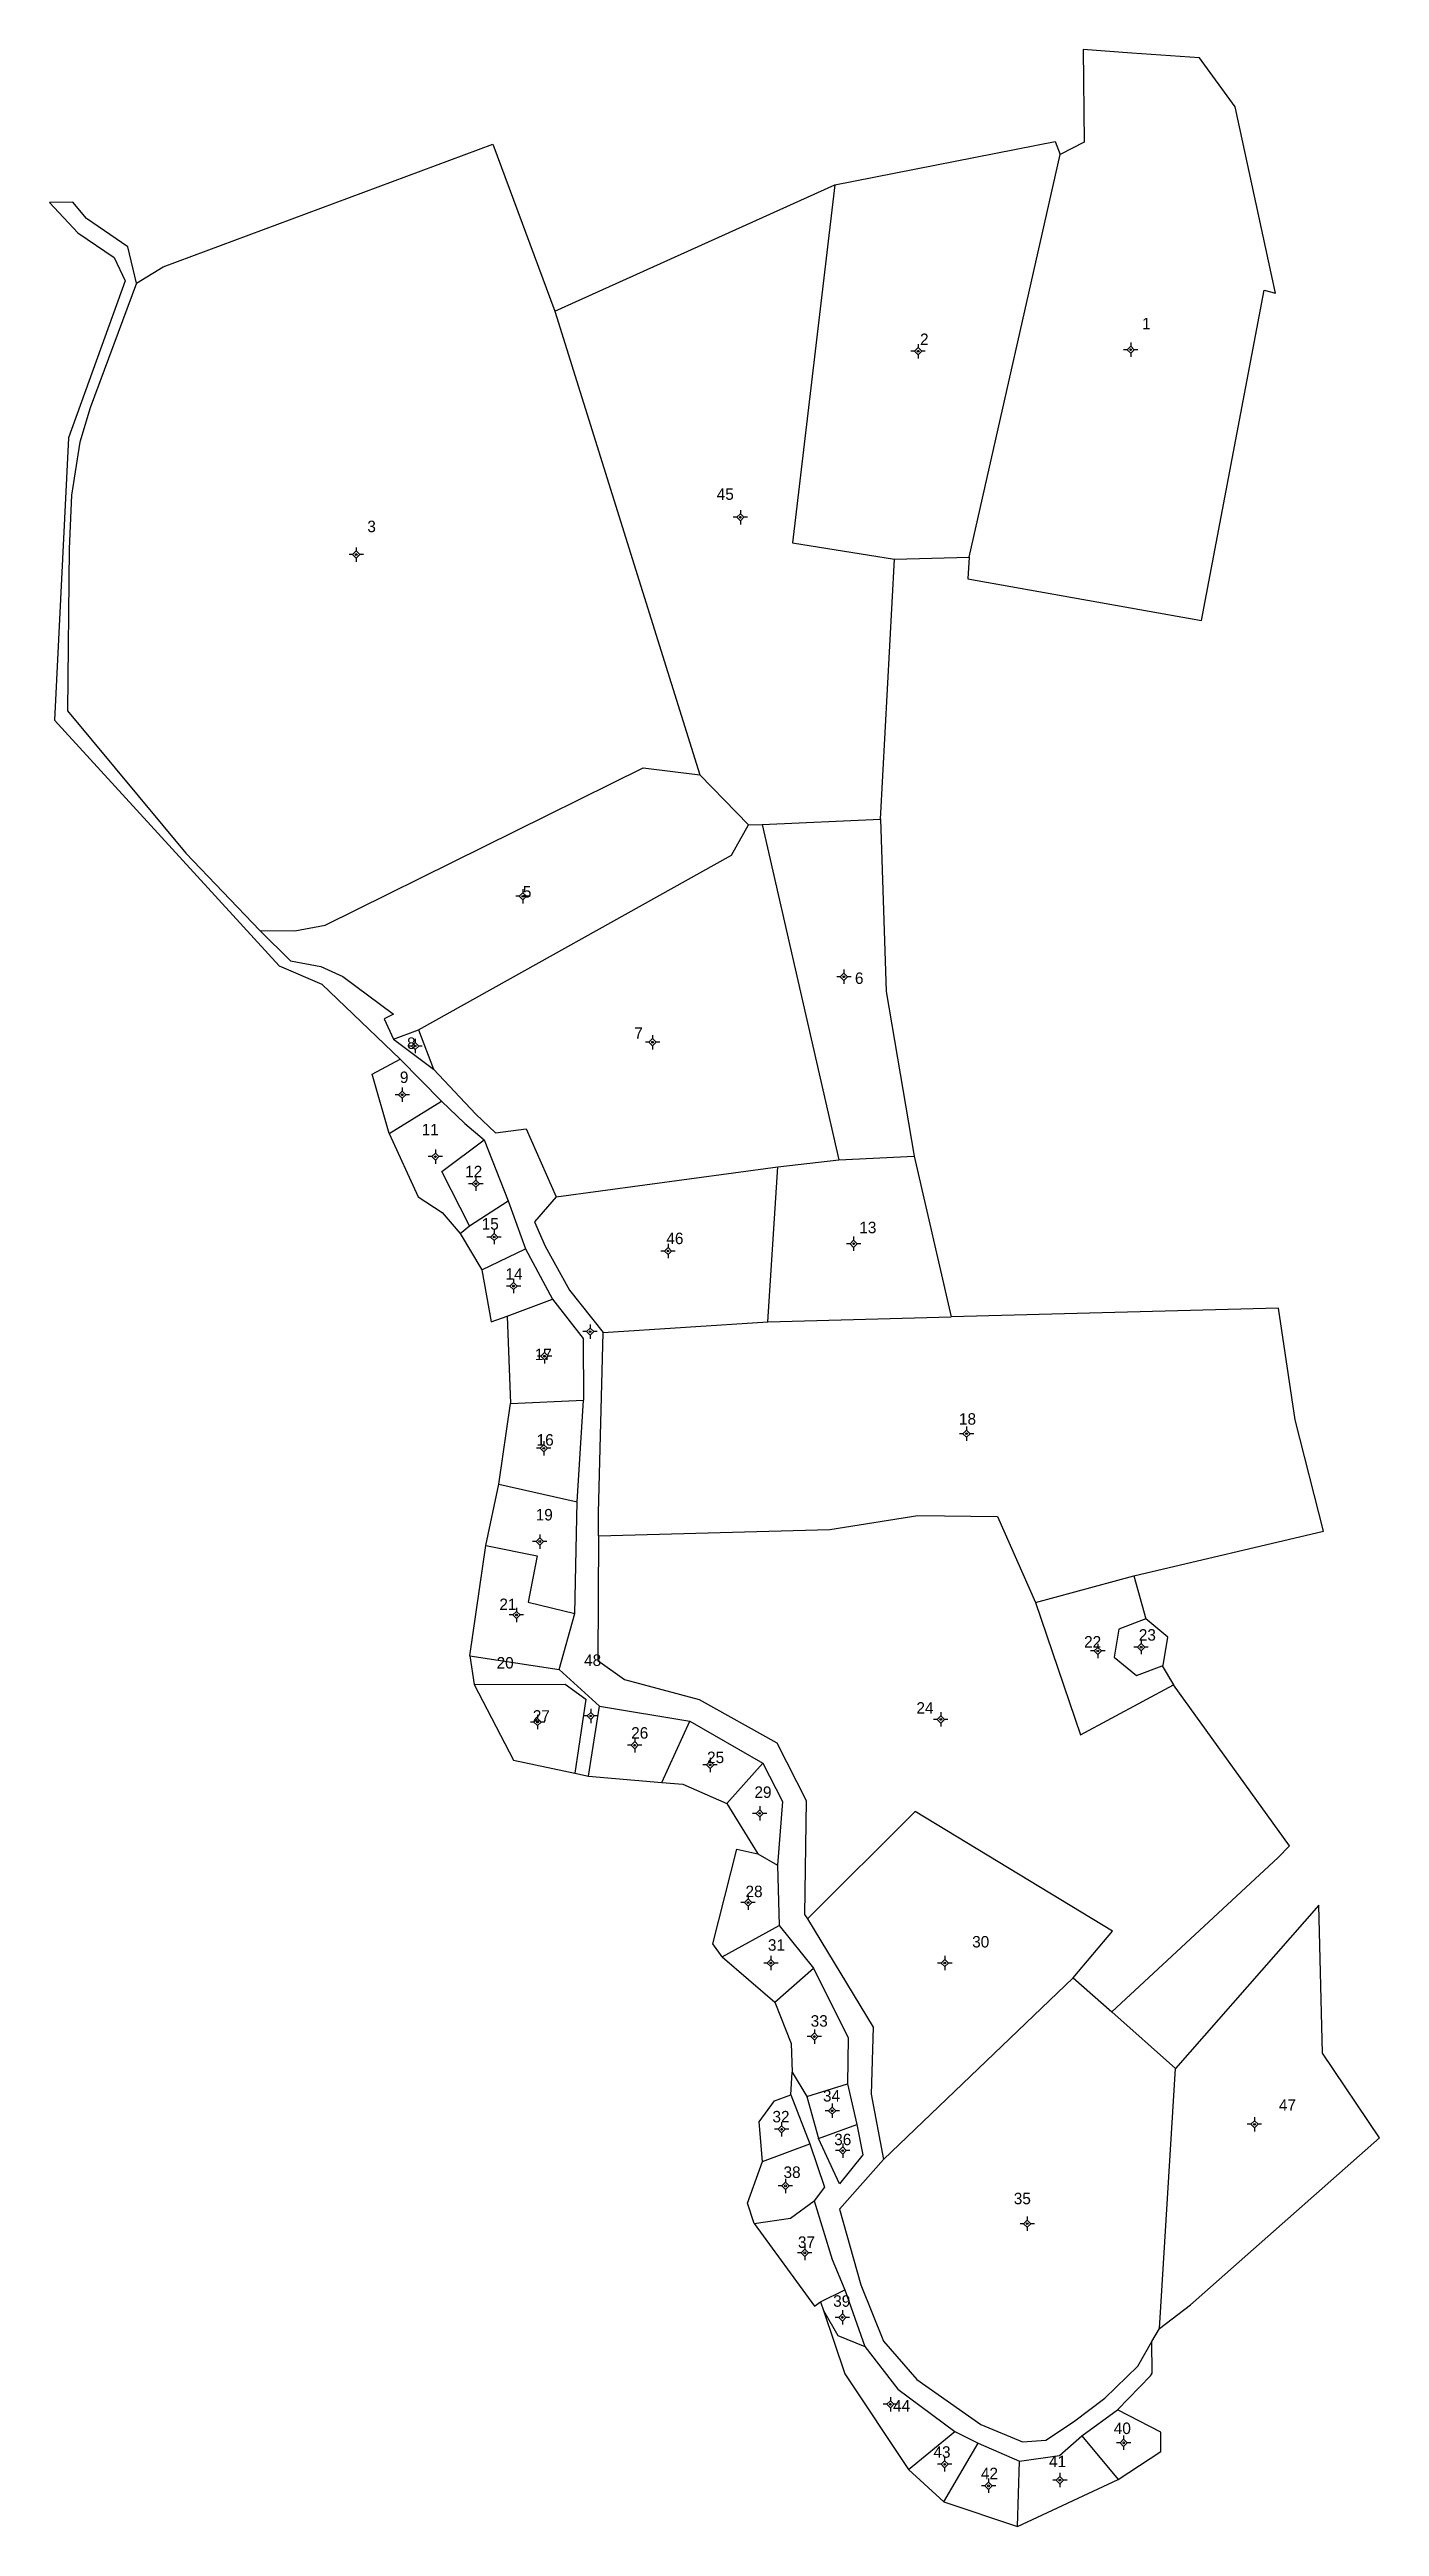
# Model space of a CAD drawing. Extents: x 549884 to 550116, y 1837580 to 1838012.
import ezdxf

# ---------------------------------------------------------------- set-up
doc = ezdxf.new("R2010")
doc.units = 0
for name, color, linetype in [('Level 10', 7, 'Continuous'), ('Level 11', 7, 'Continuous'), ('Level 15', 7, 'Continuous')]:
    doc.layers.add(name, color=color, linetype=linetype)

msp = doc.modelspace()

# ---------------------------------------------------------------- linework, layer by layer
at = {"layer": 'Level 10'}
for p, q in [((550044.39, 1837923.19), (550060.28, 1837993.33)), ((549972.26, 1837966.06), (550021.01, 1837988.07)), ((549972.26, 1837966.06), (549997.52, 1837885.26)), ((550028.97, 1837877.55), (550031.39, 1837922.85)), ((550031.39, 1837922.85), (550044.39, 1837923.19)), ((549997.52, 1837885.26), (550005.96, 1837876.55)), ((550008.35, 1837876.65), (550028.97, 1837877.55)), ((550005.96, 1837876.55), (550008.35, 1837876.65)), ((550008.35, 1837876.65), (550021.69, 1837818.22)), ((549944.13, 1837839.26), (549948.49, 1837840.87)), ((549944.13, 1837839.26), (549951.09, 1837834)), ((549948.49, 1837840.87), (549951.09, 1837834)), ((549945.29, 1837835.76), (549952.5, 1837828.43)), ((549943.39, 1837822.81), (549952.5, 1837828.43)), ((549959.95, 1837821.69), (549964.13, 1837811.1)), ((549972.47, 1837811.78), (550011.09, 1837816.98)), ((550009.32, 1837789.98), (550011.09, 1837816.98)), ((550011.09, 1837816.98), (550021.69, 1837818.22)), ((550021.69, 1837818.22), (550034.82, 1837818.83)), ((550034.82, 1837818.83), (550041.29, 1837790.85)), ((549957.39, 1837806.72), (549964.13, 1837811.1)), ((549964.13, 1837811.1), (549967.16, 1837802.7)), ((549955.73, 1837805.4), (549957.39, 1837806.72)), ((549955.73, 1837805.4), (549959.5, 1837799.07)), ((549959.5, 1837799.07), (549967.16, 1837802.7)), ((549967.16, 1837802.7), (549971.82, 1837793.92)), ((549963.96, 1837791.01), (549971.82, 1837793.92)), ((549963.96, 1837791.01), (549964.51, 1837775.77)), ((549980.64, 1837788.16), (550009.32, 1837789.98)), ((550009.32, 1837789.98), (550041.29, 1837790.85)), ((549962.48, 1837761.71), (549964.51, 1837775.77)), ((549964.51, 1837775.77), (549977.21, 1837776.35)), ((549976.12, 1837758.65), (549977.21, 1837776.35)), ((549960.24, 1837751.01), (549962.48, 1837761.71)), ((549962.48, 1837761.71), (549976.12, 1837758.65)), ((549975.72, 1837739.18), (549976.12, 1837758.65)), ((549957.46, 1837731.83), (549960.24, 1837751.01)), ((550055.95, 1837741.11), (550073.1, 1837745.76)), ((550073.1, 1837745.76), (550075.17, 1837738.26)), ((549972.99, 1837729.41), (549975.72, 1837739.18)), ((549957.46, 1837731.83), (549972.99, 1837729.41)), ((549957.46, 1837731.83), (549958.2, 1837726.83)), ((549972.99, 1837729.41), (549980.03, 1837723.03)), ((550078.01, 1837730.08), (550080.04, 1837726.77)), ((549978.11, 1837710.85), (549980.03, 1837723.03)), ((549980.03, 1837723.03), (549995.76, 1837720.45)), ((549990.86, 1837709.75), (549995.76, 1837720.45)), ((549995.76, 1837720.45), (550008.49, 1837713.14)), ((549975.74, 1837711.36), (549978.11, 1837710.85)), ((549978.11, 1837710.85), (549990.86, 1837709.75)), ((550002.18, 1837706.1), (550008.49, 1837713.14)), ((550002.18, 1837706.1), (550007.63, 1837697.34)), ((550007.63, 1837697.34), (550011.01, 1837695.38)), ((550011.01, 1837695.38), (550011.32, 1837684.86)), ((550001.4, 1837679.39), (550011.32, 1837684.86)), ((550011.32, 1837684.86), (550017.31, 1837677.39)), ((550001.4, 1837679.39), (550010.54, 1837671.46)), ((550010.54, 1837671.46), (550017.31, 1837677.39)), ((550029.47, 1837644.1), (550062.53, 1837675.75)), ((550062.53, 1837675.75), (550069.25, 1837669.78)), ((550069.25, 1837669.78), (550080.37, 1837659.91)), ((550013.38, 1837655.35), (550013.57, 1837659.3)), ((550013.57, 1837659.3), (550016.14, 1837655.06)), ((550016.14, 1837655.06), (550023.22, 1837657.25)), ((550023.22, 1837657.25), (550024.83, 1837650.15)), ((550077.58, 1837614.63), (550080.37, 1837659.91)), ((550013.38, 1837655.35), (550016.69, 1837646.8)), ((550016.14, 1837655.06), (550018.17, 1837647.75)), ((550018.17, 1837647.75), (550024.83, 1837650.15)), ((550008.41, 1837643.76), (550016.69, 1837646.8)), ((550018.54, 1837619.26), (550022.76, 1837621.36)), ((550018.54, 1837619.26), (550019.03, 1837617.8)), ((550022.76, 1837621.36), (550026.22, 1837611.48)), ((550076.26, 1837612.35), (550077.58, 1837614.63)), ((550064.04, 1837595.94), (550070.28, 1837600.49)), ((550033.83, 1837590.07), (550041.91, 1837596.68)), ((550039.99, 1837584.44), (550046.01, 1837594.68)), ((550041.91, 1837596.68), (550046.01, 1837594.68)), ((550046.01, 1837594.68), (550053.16, 1837591.54)), ((550064.04, 1837595.94), (550070.39, 1837588.33)), ((550033.83, 1837590.07), (550039.99, 1837584.44)), ((550052.86, 1837580.16), (550053.16, 1837591.54)), ((550052.86, 1837580.16), (550070.39, 1837588.33)), ((550039.99, 1837584.44), (550052.86, 1837580.16))]:
    msp.add_line(p, q, dxfattribs=at)
for points in [[(550044.39, 1837923.19), (550044.21, 1837919.4), (550084.88, 1837912.15), (550095.83, 1837969.7), (550097.76, 1837969.18), (550090.77, 1838001.63), (550084.52, 1838010.15), (550072.78, 1838011.01), (550064.25, 1838011.62), (550064.47, 1837995.46), (550060.28, 1837993.33)], [(549899.34, 1837970.92), (549904.01, 1837973.74), (549961.46, 1837995.11), (549972.26, 1837966.06)], [(550021.01, 1837988.07), (550059.39, 1837995.61), (550060.28, 1837993.33)], [(550021.01, 1837988.07), (550013.62, 1837925.68), (550031.39, 1837922.85)], [(549899.34, 1837970.92), (549897.87, 1837977.28), (549890.63, 1837982.19), (549888.26, 1837985.04), (549884.22, 1837985), (549889.15, 1837979.68), (549895.45, 1837975.41), (549897.4, 1837971.34), (549887.55, 1837943.96), (549885.08, 1837894.78), (549924.24, 1837852.02), (549931.64, 1837848.83), (549945.29, 1837835.76)], [(549899.34, 1837970.92), (549891.28, 1837949.19), (549889.51, 1837943.24), (549888.07, 1837933.99), (549887.64, 1837924.64), (549887.37, 1837896.4), (549907.95, 1837871.64), (549920.87, 1837858.18)], [(549920.87, 1837858.18), (549926.94, 1837858.08), (549932.21, 1837859.07), (549987.6, 1837886.52), (549997.52, 1837885.26)], [(550028.97, 1837877.55), (550029.94, 1837847.53), (550034.82, 1837818.83)], [(549948.49, 1837840.87), (550003.04, 1837871.31), (550005.96, 1837876.55)], [(549920.87, 1837858.18), (549926.18, 1837852.89), (549931.47, 1837851.92), (549935.31, 1837850.14), (549944.11, 1837843.61), (549942.49, 1837842.77), (549944.13, 1837839.26)], [(549943.39, 1837822.81), (549940.42, 1837833.16), (549945.29, 1837835.76)], [(549951.09, 1837834), (549958.47, 1837826.19), (549961.93, 1837822.89), (549967.26, 1837823.62), (549972.47, 1837811.78)], [(549952.5, 1837828.43), (549956.58, 1837824.54), (549959.95, 1837821.69)], [(549943.39, 1837822.81), (549948.45, 1837811.76), (549952.61, 1837809.06), (549955.73, 1837805.4)], [(549957.39, 1837806.72), (549952.54, 1837816.2), (549959.95, 1837821.69)], [(549972.47, 1837811.78), (549968.71, 1837807.42), (549970.53, 1837803.19), (549974.81, 1837795.54), (549980.64, 1837788.16)], [(549959.5, 1837799.07), (549961.15, 1837789.98), (549963.96, 1837791.01)], [(549971.82, 1837793.92), (549977.16, 1837787.11), (549977.21, 1837776.35)], [(550073.1, 1837745.76), (550106.15, 1837753.55), (550101.18, 1837772.94), (550098.28, 1837792.4), (550041.29, 1837790.85)], [(549979.82, 1837752.71), (549979.84, 1837756.74), (549980.64, 1837788.16)], [(549979.82, 1837752.71), (549979.75, 1837731.02), (549984.35, 1837727.7), (549997.37, 1837724.22), (550010.91, 1837716.65), (550016.05, 1837706.61), (550015.74, 1837686.78), (550016.23, 1837685.98)], [(549979.82, 1837752.71), (550020.14, 1837753.82), (550035.48, 1837756.24), (550049.33, 1837756.11), (550055.95, 1837741.11)], [(549960.24, 1837751.01), (549969.14, 1837749.21), (549967.61, 1837741.19), (549975.72, 1837739.18)], [(550055.95, 1837741.11), (550063.82, 1837718.07), (550080.04, 1837726.77)], [(550075.17, 1837738.26), (550070.5, 1837736.49), (550069.69, 1837731.57), (550073.56, 1837728.39), (550078.01, 1837730.08)], [(550078.01, 1837730.08), (550078.23, 1837730.16), (550079.04, 1837735.09), (550075.17, 1837738.26)], [(549958.2, 1837726.83), (549974.02, 1837726.88), (549977.65, 1837724.28), (549975.74, 1837711.36)], [(549958.2, 1837726.83), (549965.02, 1837713.67), (549975.74, 1837711.36)], [(550069.25, 1837669.78), (550098.22, 1837696.66), (550100.22, 1837698.74), (550080.04, 1837726.77)], [(549990.86, 1837709.75), (549994.55, 1837709.44), (550002.18, 1837706.1)], [(550008.49, 1837713.14), (550011.9, 1837706.44), (550011.01, 1837695.38)], [(550062.53, 1837675.75), (550069.41, 1837683.83), (550035.01, 1837704.71), (550016.23, 1837685.98)], [(550001.4, 1837679.39), (549999.74, 1837681.66), (550003.92, 1837698.12), (550007.63, 1837697.34)], [(550077.58, 1837614.63), (550082.99, 1837618.76), (550115.89, 1837647.88), (550105.96, 1837662.58), (550105.32, 1837688.38), (550080.37, 1837659.91)], [(550016.23, 1837685.98), (550027.7, 1837667.16), (550027.32, 1837655.44), (550029.47, 1837644.1)], [(550017.31, 1837677.39), (550023.33, 1837665.25), (550023.22, 1837657.25)], [(550010.54, 1837671.46), (550013.39, 1837664.28), (550013.57, 1837659.3)], [(550008.41, 1837643.76), (550007.82, 1837650.64), (550010.48, 1837654.33), (550013.38, 1837655.35)], [(550024.83, 1837650.15), (550025.89, 1837644.89), (550021.84, 1837639.87), (550018.17, 1837647.75)], [(550016.69, 1837646.8), (550019.2, 1837639.26), (550017.44, 1837636.91)], [(550006.95, 1837632.93), (550005.83, 1837636.45), (550008.41, 1837643.76)], [(550029.47, 1837644.1), (550021.83, 1837635.41), (550025.55, 1837622.24), (550029.49, 1837612.43), (550035.32, 1837605.75), (550046.45, 1837597.93), (550053.69, 1837594.93), (550057.78, 1837595.21), (550062.57, 1837598.38), (550068.06, 1837602.52), (550073.79, 1837608.09), (550076.26, 1837612.35)], [(550006.95, 1837632.93), (550013.32, 1837633.89), (550017.44, 1837636.91)], [(550017.44, 1837636.91), (550020.55, 1837626.64), (550022.76, 1837621.36)], [(550006.95, 1837632.93), (550017.45, 1837618.54), (550018.54, 1837619.26)], [(550019.03, 1837617.8), (550022.77, 1837606.76), (550033.83, 1837590.07)], [(550019.03, 1837617.8), (550021.53, 1837613.43), (550026.22, 1837611.48)], [(550026.22, 1837611.48), (550032.02, 1837604.09), (550041.91, 1837596.68)], [(550070.28, 1837600.49), (550076.01, 1837606.37), (550076.31, 1837606.87), (550076.26, 1837612.35)], [(550070.39, 1837588.33), (550077.79, 1837593.19), (550077.82, 1837596.58), (550070.28, 1837600.49)], [(550053.16, 1837591.54), (550060.14, 1837592.51), (550064.04, 1837595.94)]]:
    msp.add_lwpolyline(points, dxfattribs=at)
at = {"layer": 'Level 11'}
for p, q in [((550035.53, 1837959.69), (550034.91, 1837959.07)), ((550035.53, 1837960.32), (550035.53, 1837959.69)), ((550036.16, 1837959.07), (550035.53, 1837959.69)), ((550071.93, 1837959.34), (550071.31, 1837959.34)), ((550072.56, 1837959.97), (550071.93, 1837959.34)), ((550071.93, 1837959.34), (550072.56, 1837958.72)), ((550072.56, 1837960.59), (550072.56, 1837959.97)), ((550073.18, 1837959.34), (550072.56, 1837959.97)), ((550072.56, 1837958.72), (550073.18, 1837959.34)), ((550073.81, 1837959.34), (550073.18, 1837959.34)), ((550034.91, 1837959.07), (550034.28, 1837959.07)), ((550034.91, 1837959.07), (550035.53, 1837958.44)), ((550035.53, 1837958.44), (550036.16, 1837959.07)), ((550035.53, 1837958.44), (550035.53, 1837957.82)), ((550036.78, 1837959.07), (550036.16, 1837959.07)), ((550072.56, 1837958.72), (550072.56, 1837958.09)), ((550003.93, 1837930.15), (550003.31, 1837930.15)), ((550004.56, 1837930.77), (550003.93, 1837930.15)), ((550003.93, 1837930.15), (550004.56, 1837929.52)), ((550004.56, 1837931.4), (550004.56, 1837930.77)), ((550005.18, 1837930.15), (550004.56, 1837930.77)), ((550004.56, 1837929.52), (550005.18, 1837930.15)), ((550004.56, 1837929.52), (550004.56, 1837928.9)), ((550005.81, 1837930.15), (550005.18, 1837930.15)), ((549937.65, 1837924.9), (549937.65, 1837924.27)), ((549937.02, 1837923.65), (549936.4, 1837923.65)), ((549937.65, 1837924.27), (549937.02, 1837923.65)), ((549937.02, 1837923.65), (549937.65, 1837923.02)), ((549938.27, 1837923.65), (549937.65, 1837924.27)), ((549937.65, 1837923.02), (549938.27, 1837923.65)), ((549937.65, 1837923.02), (549937.65, 1837922.4)), ((549938.9, 1837923.65), (549938.27, 1837923.65)), ((549966.67, 1837864.75), (549966.05, 1837864.12)), ((549966.67, 1837865.37), (549966.67, 1837864.75)), ((549967.3, 1837864.12), (549966.67, 1837864.75)), ((549966.05, 1837864.12), (549965.42, 1837864.12)), ((549966.05, 1837864.12), (549966.67, 1837863.5)), ((549966.67, 1837863.5), (549967.3, 1837864.12)), ((549966.67, 1837863.5), (549966.67, 1837862.87)), ((549967.92, 1837864.12), (549967.3, 1837864.12)), ((550022.59, 1837851.35), (550022.59, 1837850.73)), ((550021.96, 1837850.1), (550021.34, 1837850.1)), ((550022.59, 1837850.73), (550021.96, 1837850.1)), ((550021.96, 1837850.1), (550022.59, 1837849.48)), ((550023.21, 1837850.1), (550022.59, 1837850.73)), ((550022.59, 1837849.48), (550023.21, 1837850.1)), ((550022.59, 1837849.48), (550022.59, 1837848.85)), ((550023.84, 1837850.1), (550023.21, 1837850.1)), ((549947.9, 1837838.67), (549947.28, 1837838.04)), ((549947.9, 1837839.29), (549947.9, 1837838.67)), ((549948.53, 1837838.04), (549947.9, 1837838.67)), ((549988.64, 1837838.7), (549988.02, 1837838.7)), ((549989.27, 1837839.33), (549988.64, 1837838.7)), ((549988.64, 1837838.7), (549989.27, 1837838.08)), ((549989.27, 1837839.95), (549989.27, 1837839.33)), ((549989.89, 1837838.7), (549989.27, 1837839.33)), ((549989.27, 1837838.08), (549989.89, 1837838.7)), ((549990.52, 1837838.7), (549989.89, 1837838.7)), ((549947.28, 1837838.04), (549946.65, 1837838.04)), ((549947.28, 1837838.04), (549947.9, 1837837.42)), ((549947.9, 1837837.42), (549948.53, 1837838.04)), ((549947.9, 1837837.42), (549947.9, 1837836.79)), ((549949.15, 1837838.04), (549948.53, 1837838.04)), ((549989.27, 1837838.08), (549989.27, 1837837.45)), ((549945.65, 1837830.18), (549945.02, 1837829.55)), ((549945.65, 1837830.8), (549945.65, 1837830.18)), ((549946.27, 1837829.55), (549945.65, 1837830.18)), ((549945.02, 1837829.55), (549944.4, 1837829.55)), ((549945.02, 1837829.55), (549945.65, 1837828.93)), ((549945.65, 1837828.93), (549946.27, 1837829.55)), ((549945.65, 1837828.93), (549945.65, 1837828.3)), ((549946.9, 1837829.55), (549946.27, 1837829.55)), ((549950.81, 1837818.77), (549950.18, 1837818.77)), ((549951.43, 1837819.39), (549950.81, 1837818.77)), ((549950.81, 1837818.77), (549951.43, 1837818.14)), ((549951.43, 1837820.02), (549951.43, 1837819.39)), ((549952.06, 1837818.77), (549951.43, 1837819.39)), ((549951.43, 1837818.14), (549952.06, 1837818.77)), ((549951.43, 1837818.14), (549951.43, 1837817.52)), ((549952.68, 1837818.77), (549952.06, 1837818.77)), ((549957.86, 1837814.05), (549957.23, 1837814.05)), ((549958.48, 1837814.68), (549957.86, 1837814.05)), ((549957.86, 1837814.05), (549958.48, 1837813.43)), ((549958.48, 1837815.3), (549958.48, 1837814.68)), ((549959.11, 1837814.05), (549958.48, 1837814.68)), ((549958.48, 1837813.43), (549959.11, 1837814.05)), ((549958.48, 1837813.43), (549958.48, 1837812.8)), ((549959.73, 1837814.05), (549959.11, 1837814.05)), ((549961.05, 1837804.77), (549960.42, 1837804.77)), ((549961.67, 1837805.4), (549961.05, 1837804.77)), ((549961.05, 1837804.77), (549961.67, 1837804.15)), ((549961.67, 1837806.02), (549961.67, 1837805.4)), ((549962.3, 1837804.77), (549961.67, 1837805.4)), ((549961.67, 1837804.15), (549962.3, 1837804.77)), ((549961.67, 1837804.15), (549961.67, 1837803.52)), ((549962.92, 1837804.77), (549962.3, 1837804.77)), ((550024.29, 1837804.21), (550023.67, 1837803.59)), ((550024.29, 1837804.84), (550024.29, 1837804.21)), ((550024.92, 1837803.59), (550024.29, 1837804.21)), ((549991.34, 1837802.33), (549990.71, 1837802.33)), ((549991.96, 1837802.95), (549991.34, 1837802.33)), ((549991.34, 1837802.33), (549991.96, 1837801.7)), ((549991.96, 1837803.58), (549991.96, 1837802.95)), ((549992.59, 1837802.33), (549991.96, 1837802.95)), ((549991.96, 1837801.7), (549992.59, 1837802.33)), ((549991.96, 1837801.7), (549991.96, 1837801.08)), ((549993.21, 1837802.33), (549992.59, 1837802.33)), ((550023.67, 1837803.59), (550023.04, 1837803.59)), ((550023.67, 1837803.59), (550024.29, 1837802.96)), ((550024.29, 1837802.96), (550024.92, 1837803.59)), ((550024.29, 1837802.96), (550024.29, 1837802.34)), ((550025.54, 1837803.59), (550024.92, 1837803.59)), ((549964.43, 1837796.22), (549963.81, 1837796.22)), ((549965.06, 1837796.85), (549964.43, 1837796.22)), ((549964.43, 1837796.22), (549965.06, 1837795.6)), ((549965.06, 1837797.47), (549965.06, 1837796.85)), ((549965.68, 1837796.22), (549965.06, 1837796.85)), ((549965.06, 1837795.6), (549965.68, 1837796.22)), ((549965.06, 1837795.6), (549965.06, 1837794.97)), ((549966.31, 1837796.22), (549965.68, 1837796.22)), ((549977.76, 1837788.29), (549977.14, 1837788.29)), ((549978.39, 1837788.92), (549977.76, 1837788.29)), ((549977.76, 1837788.29), (549978.39, 1837787.67)), ((549978.39, 1837789.54), (549978.39, 1837788.92)), ((549979.01, 1837788.29), (549978.39, 1837788.92)), ((549978.39, 1837787.67), (549979.01, 1837788.29)), ((549978.39, 1837787.67), (549978.39, 1837787.04)), ((549979.64, 1837788.29), (549979.01, 1837788.29)), ((549969.83, 1837784.01), (549969.2, 1837784.01)), ((549970.45, 1837784.64), (549969.83, 1837784.01)), ((549969.83, 1837784.01), (549970.45, 1837783.39)), ((549970.45, 1837785.26), (549970.45, 1837784.64)), ((549971.08, 1837784.01), (549970.45, 1837784.64)), ((549970.45, 1837783.39), (549971.08, 1837784.01)), ((549970.45, 1837783.39), (549970.45, 1837782.76)), ((549971.7, 1837784.01), (549971.08, 1837784.01)), ((550043.34, 1837770.51), (550042.72, 1837770.51)), ((550043.97, 1837771.14), (550043.34, 1837770.51)), ((550043.34, 1837770.51), (550043.97, 1837769.89)), ((550043.97, 1837771.76), (550043.97, 1837771.14)), ((550044.59, 1837770.51), (550043.97, 1837771.14)), ((550043.97, 1837769.89), (550044.59, 1837770.51)), ((550043.97, 1837769.89), (550043.97, 1837769.26)), ((550045.22, 1837770.51), (550044.59, 1837770.51)), ((549969.69, 1837767.97), (549969.06, 1837767.97)), ((549970.31, 1837768.59), (549969.69, 1837767.97)), ((549969.69, 1837767.97), (549970.31, 1837767.34)), ((549970.31, 1837769.22), (549970.31, 1837768.59)), ((549970.94, 1837767.97), (549970.31, 1837768.59)), ((549970.31, 1837767.34), (549970.94, 1837767.97)), ((549970.31, 1837767.34), (549970.31, 1837766.72)), ((549971.56, 1837767.97), (549970.94, 1837767.97)), ((549969.61, 1837752.36), (549968.99, 1837751.73)), ((549969.61, 1837752.98), (549969.61, 1837752.36)), ((549970.24, 1837751.73), (549969.61, 1837752.36)), ((549968.99, 1837751.73), (549968.36, 1837751.73)), ((549968.99, 1837751.73), (549969.61, 1837751.11)), ((549969.61, 1837751.11), (549970.24, 1837751.73)), ((549969.61, 1837751.11), (549969.61, 1837750.48)), ((549970.86, 1837751.73), (549970.24, 1837751.73)), ((549965.56, 1837739.56), (549964.94, 1837738.94)), ((549965.56, 1837740.19), (549965.56, 1837739.56)), ((549966.19, 1837738.94), (549965.56, 1837739.56)), ((549964.94, 1837738.94), (549964.31, 1837738.94)), ((549964.94, 1837738.94), (549965.56, 1837738.31)), ((549965.56, 1837738.31), (549966.19, 1837738.94)), ((549965.56, 1837738.31), (549965.56, 1837737.69)), ((549966.81, 1837738.94), (549966.19, 1837738.94)), ((550066.21, 1837732.66), (550065.58, 1837732.66)), ((550066.83, 1837733.29), (550066.21, 1837732.66)), ((550066.21, 1837732.66), (550066.83, 1837732.04)), ((550066.83, 1837733.91), (550066.83, 1837733.29)), ((550067.46, 1837732.66), (550066.83, 1837733.29)), ((550066.83, 1837732.04), (550067.46, 1837732.66)), ((550066.83, 1837732.04), (550066.83, 1837731.41)), ((550068.08, 1837732.66), (550067.46, 1837732.66)), ((550073.74, 1837733.33), (550073.12, 1837733.33)), ((550074.37, 1837733.95), (550073.74, 1837733.33)), ((550073.74, 1837733.33), (550074.37, 1837732.7)), ((550074.37, 1837734.58), (550074.37, 1837733.95)), ((550074.99, 1837733.33), (550074.37, 1837733.95)), ((550074.37, 1837732.7), (550074.99, 1837733.33)), ((550074.37, 1837732.7), (550074.37, 1837732.08)), ((550075.62, 1837733.33), (550074.99, 1837733.33)), ((549978.49, 1837721.97), (549977.86, 1837721.34)), ((549978.49, 1837722.59), (549978.49, 1837721.97)), ((549979.11, 1837721.34), (549978.49, 1837721.97)), ((550039.48, 1837721.99), (550039.48, 1837721.36)), ((549968.6, 1837720.28), (549967.98, 1837720.28)), ((549969.23, 1837720.91), (549968.6, 1837720.28)), ((549968.6, 1837720.28), (549969.23, 1837719.66)), ((549969.23, 1837721.53), (549969.23, 1837720.91)), ((549969.85, 1837720.28), (549969.23, 1837720.91)), ((549969.23, 1837719.66), (549969.85, 1837720.28)), ((549969.23, 1837719.66), (549969.23, 1837719.03)), ((549970.48, 1837720.28), (549969.85, 1837720.28)), ((549977.86, 1837721.34), (549977.24, 1837721.34)), ((549977.86, 1837721.34), (549978.49, 1837720.72)), ((549978.49, 1837720.72), (549979.11, 1837721.34)), ((549978.49, 1837720.72), (549978.49, 1837720.09)), ((549979.74, 1837721.34), (549979.11, 1837721.34)), ((550038.86, 1837720.74), (550038.23, 1837720.74)), ((550039.48, 1837721.36), (550038.86, 1837720.74)), ((550038.86, 1837720.74), (550039.48, 1837720.11)), ((550040.11, 1837720.74), (550039.48, 1837721.36)), ((550039.48, 1837720.11), (550040.11, 1837720.74)), ((550039.48, 1837720.11), (550039.48, 1837719.49)), ((550040.73, 1837720.74), (550040.11, 1837720.74)), ((549985.52, 1837716.25), (549984.9, 1837716.25)), ((549986.15, 1837716.88), (549985.52, 1837716.25)), ((549985.52, 1837716.25), (549986.15, 1837715.63)), ((549986.15, 1837717.5), (549986.15, 1837716.88)), ((549986.77, 1837716.25), (549986.15, 1837716.88)), ((549986.15, 1837715.63), (549986.77, 1837716.25)), ((549986.15, 1837715.63), (549986.15, 1837715)), ((549987.4, 1837716.25), (549986.77, 1837716.25)), ((549999.29, 1837713.44), (549998.67, 1837712.82)), ((549999.29, 1837714.07), (549999.29, 1837713.44)), ((549999.92, 1837712.82), (549999.29, 1837713.44)), ((549998.67, 1837712.82), (549998.04, 1837712.82)), ((549998.67, 1837712.82), (549999.29, 1837712.19)), ((549999.29, 1837712.19), (549999.92, 1837712.82)), ((549999.29, 1837712.19), (549999.29, 1837711.57)), ((550000.54, 1837712.82), (549999.92, 1837712.82)), ((550007.93, 1837705.01), (550007.31, 1837704.38)), ((550007.93, 1837705.63), (550007.93, 1837705.01)), ((550008.56, 1837704.38), (550007.93, 1837705.01)), ((550007.31, 1837704.38), (550006.68, 1837704.38)), ((550007.31, 1837704.38), (550007.93, 1837703.76)), ((550007.93, 1837703.76), (550008.56, 1837704.38)), ((550007.93, 1837703.76), (550007.93, 1837703.13)), ((550009.18, 1837704.38), (550008.56, 1837704.38)), ((550005.28, 1837688.84), (550004.66, 1837688.84)), ((550005.91, 1837689.47), (550005.28, 1837688.84)), ((550005.28, 1837688.84), (550005.91, 1837688.22)), ((550005.91, 1837690.09), (550005.91, 1837689.47)), ((550006.53, 1837688.84), (550005.91, 1837689.47)), ((550005.91, 1837688.22), (550006.53, 1837688.84)), ((550005.91, 1837688.22), (550005.91, 1837687.59)), ((550007.16, 1837688.84), (550006.53, 1837688.84)), ((550009.88, 1837678.93), (550009.25, 1837678.3)), ((550009.88, 1837679.55), (550009.88, 1837678.93)), ((550010.5, 1837678.3), (550009.88, 1837678.93)), ((550040.18, 1837678.93), (550039.56, 1837678.31)), ((550040.18, 1837679.56), (550040.18, 1837678.93)), ((550040.81, 1837678.31), (550040.18, 1837678.93)), ((550009.25, 1837678.3), (550008.63, 1837678.3)), ((550009.25, 1837678.3), (550009.88, 1837677.68)), ((550009.88, 1837677.68), (550010.5, 1837678.3)), ((550009.88, 1837677.68), (550009.88, 1837677.05)), ((550011.13, 1837678.3), (550010.5, 1837678.3)), ((550039.56, 1837678.31), (550038.93, 1837678.31)), ((550039.56, 1837678.31), (550040.18, 1837677.68)), ((550040.18, 1837677.68), (550040.81, 1837678.31)), ((550040.18, 1837677.68), (550040.18, 1837677.06)), ((550041.43, 1837678.31), (550040.81, 1837678.31)), ((550017.45, 1837666.13), (550016.83, 1837665.5)), ((550017.45, 1837666.75), (550017.45, 1837666.13)), ((550018.08, 1837665.5), (550017.45, 1837666.13)), ((550016.83, 1837665.5), (550016.2, 1837665.5)), ((550016.83, 1837665.5), (550017.45, 1837664.88)), ((550017.45, 1837664.88), (550018.08, 1837665.5)), ((550017.45, 1837664.88), (550017.45, 1837664.25)), ((550018.7, 1837665.5), (550018.08, 1837665.5)), ((550020.56, 1837653.2), (550019.93, 1837652.57)), ((550020.56, 1837653.82), (550020.56, 1837653.2)), ((550021.18, 1837652.57), (550020.56, 1837653.2)), ((550011.13, 1837649.34), (550010.5, 1837649.34)), ((550011.75, 1837649.96), (550011.13, 1837649.34)), ((550011.13, 1837649.34), (550011.75, 1837648.71)), ((550011.75, 1837650.59), (550011.75, 1837649.96)), ((550012.38, 1837649.34), (550011.75, 1837649.96)), ((550011.75, 1837648.71), (550012.38, 1837649.34)), ((550011.75, 1837648.71), (550011.75, 1837648.09)), ((550013, 1837649.34), (550012.38, 1837649.34)), ((550019.93, 1837652.57), (550019.31, 1837652.57)), ((550019.93, 1837652.57), (550020.56, 1837651.95)), ((550020.56, 1837651.95), (550021.18, 1837652.57)), ((550020.56, 1837651.95), (550020.56, 1837651.32)), ((550021.81, 1837652.57), (550021.18, 1837652.57)), ((550093.5, 1837650.21), (550092.87, 1837650.21)), ((550094.12, 1837650.84), (550093.5, 1837650.21)), ((550093.5, 1837650.21), (550094.12, 1837649.59)), ((550094.12, 1837651.46), (550094.12, 1837650.84)), ((550094.75, 1837650.21), (550094.12, 1837650.84)), ((550094.12, 1837649.59), (550094.75, 1837650.21)), ((550094.12, 1837649.59), (550094.12, 1837648.96)), ((550095.37, 1837650.21), (550094.75, 1837650.21)), ((550021.77, 1837645.63), (550021.14, 1837645.63)), ((550022.39, 1837646.26), (550021.77, 1837645.63)), ((550021.77, 1837645.63), (550022.39, 1837645.01)), ((550022.39, 1837646.88), (550022.39, 1837646.26)), ((550023.02, 1837645.63), (550022.39, 1837646.26)), ((550022.39, 1837645.01), (550023.02, 1837645.63)), ((550022.39, 1837645.01), (550022.39, 1837644.38)), ((550023.64, 1837645.63), (550023.02, 1837645.63)), ((550012.42, 1837640.12), (550011.8, 1837639.49)), ((550012.42, 1837640.74), (550012.42, 1837640.12)), ((550013.05, 1837639.49), (550012.42, 1837640.12)), ((550011.8, 1837639.49), (550011.17, 1837639.49)), ((550011.8, 1837639.49), (550012.42, 1837638.87)), ((550012.42, 1837638.87), (550013.05, 1837639.49)), ((550012.42, 1837638.87), (550012.42, 1837638.24)), ((550013.67, 1837639.49), (550013.05, 1837639.49)), ((550053.91, 1837632.9), (550053.28, 1837632.9)), ((550054.53, 1837633.53), (550053.91, 1837632.9)), ((550053.91, 1837632.9), (550054.53, 1837632.28)), ((550054.53, 1837634.15), (550054.53, 1837633.53)), ((550055.16, 1837632.9), (550054.53, 1837633.53)), ((550054.53, 1837632.28), (550055.16, 1837632.9)), ((550054.53, 1837632.28), (550054.53, 1837631.65)), ((550055.78, 1837632.9), (550055.16, 1837632.9)), ((550015.16, 1837627.82), (550014.53, 1837627.82)), ((550015.78, 1837628.44), (550015.16, 1837627.82)), ((550015.16, 1837627.82), (550015.78, 1837627.19)), ((550015.78, 1837629.07), (550015.78, 1837628.44)), ((550016.41, 1837627.82), (550015.78, 1837628.44)), ((550015.78, 1837627.19), (550016.41, 1837627.82)), ((550015.78, 1837627.19), (550015.78, 1837626.57)), ((550017.03, 1837627.82), (550016.41, 1837627.82)), ((550021.7, 1837616.57), (550021.08, 1837616.57)), ((550022.33, 1837617.19), (550021.7, 1837616.57)), ((550021.7, 1837616.57), (550022.33, 1837615.94)), ((550022.33, 1837617.82), (550022.33, 1837617.19)), ((550022.95, 1837616.57), (550022.33, 1837617.19)), ((550022.33, 1837615.94), (550022.95, 1837616.57)), ((550022.33, 1837615.94), (550022.33, 1837615.32)), ((550023.58, 1837616.57), (550022.95, 1837616.57)), ((550030.07, 1837601.45), (550029.44, 1837601.45)), ((550030.69, 1837602.07), (550030.07, 1837601.45)), ((550030.07, 1837601.45), (550030.69, 1837600.82)), ((550030.69, 1837602.7), (550030.69, 1837602.07)), ((550031.32, 1837601.45), (550030.69, 1837602.07)), ((550030.69, 1837600.82), (550031.32, 1837601.45)), ((550031.94, 1837601.45), (550031.32, 1837601.45)), ((550030.69, 1837600.82), (550030.69, 1837600.2)), ((550070.71, 1837594.73), (550070.08, 1837594.73)), ((550071.33, 1837595.36), (550070.71, 1837594.73)), ((550070.71, 1837594.73), (550071.33, 1837594.11)), ((550071.33, 1837595.98), (550071.33, 1837595.36)), ((550071.96, 1837594.73), (550071.33, 1837595.36)), ((550071.33, 1837594.11), (550071.96, 1837594.73)), ((550071.33, 1837594.11), (550071.33, 1837593.48)), ((550072.58, 1837594.73), (550071.96, 1837594.73)), ((550039.52, 1837590.99), (550038.89, 1837590.99)), ((550040.14, 1837591.61), (550039.52, 1837590.99)), ((550039.52, 1837590.99), (550040.14, 1837590.36)), ((550040.14, 1837592.24), (550040.14, 1837591.61)), ((550040.77, 1837590.99), (550040.14, 1837591.61)), ((550040.14, 1837590.36), (550040.77, 1837590.99)), ((550040.14, 1837590.36), (550040.14, 1837589.74)), ((550041.39, 1837590.99), (550040.77, 1837590.99)), ((550047.79, 1837588.49), (550047.79, 1837587.86)), ((550059.59, 1837588.24), (550058.97, 1837588.24)), ((550060.22, 1837588.86), (550059.59, 1837588.24)), ((550059.59, 1837588.24), (550060.22, 1837587.61)), ((550060.22, 1837589.49), (550060.22, 1837588.86)), ((550060.84, 1837588.24), (550060.22, 1837588.86)), ((550060.22, 1837587.61), (550060.84, 1837588.24)), ((550061.47, 1837588.24), (550060.84, 1837588.24)), ((550047.17, 1837587.24), (550046.54, 1837587.24)), ((550047.79, 1837587.86), (550047.17, 1837587.24)), ((550047.17, 1837587.24), (550047.79, 1837586.61)), ((550048.42, 1837587.24), (550047.79, 1837587.86)), ((550047.79, 1837586.61), (550048.42, 1837587.24)), ((550047.79, 1837586.61), (550047.79, 1837585.99)), ((550049.04, 1837587.24), (550048.42, 1837587.24)), ((550060.22, 1837587.61), (550060.22, 1837586.99))]:
    msp.add_line(p, q, dxfattribs=at)
for centre in [(550035.53, 1837959.07), (550072.55, 1837959.34), (550004.56, 1837930.15), (549937.65, 1837923.65), (549966.67, 1837864.12), (550022.59, 1837850.1), (549989.27, 1837838.7), (549947.9, 1837838.04), (549945.64, 1837829.55), (549951.43, 1837818.77), (549958.48, 1837814.05), (549961.67, 1837804.77), (549991.96, 1837802.33), (550024.29, 1837803.59), (549965.06, 1837796.22), (549978.39, 1837788.29), (549970.45, 1837784.01), (550043.97, 1837770.51), (549970.31, 1837767.97), (549969.61, 1837751.73), (549965.56, 1837738.94), (550066.83, 1837732.66), (550074.37, 1837733.33), (549969.23, 1837720.28), (549978.49, 1837721.34), (550039.48, 1837720.74), (549986.15, 1837716.25), (549999.29, 1837712.82), (550007.93, 1837704.38), (550005.91, 1837688.84), (550009.88, 1837678.3), (550040.18, 1837678.31), (550017.45, 1837665.5), (550011.75, 1837649.34), (550020.56, 1837652.57), (550094.12, 1837650.21), (550022.39, 1837645.63), (550012.42, 1837639.49), (550054.53, 1837632.9), (550015.78, 1837627.82), (550022.33, 1837616.57), (550030.69, 1837601.45), (550071.33, 1837594.73), (550040.14, 1837590.99), (550060.22, 1837588.24), (550047.79, 1837587.24)]:
    msp.add_circle(centre, 0.15, dxfattribs=at)

# ---------------------------------------------------------------- texts
at = {"layer": 'Level 15'}
for s, p in [('1', (550074.53, 1837962.88)), ('2', (550035.86, 1837960.15)), ('45', (550000.44, 1837933.18)), ('3', (549939.58, 1837927.55)), ('5', (549966.67, 1837863.9)), ('6', (550024.52, 1837848.86)), ('8', (549946.5, 1837837.54)), ('7', (549986.09, 1837839.3)), ('9', (549945.25, 1837831.6)), ('11', (549949.05, 1837822.48)), ('12', (549956.62, 1837815.18)), ('15', (549959.5, 1837806.06)), ('46', (549991.67, 1837803.53)), ('13', (550025.28, 1837805.43)), ('14', (549963.65, 1837797.33)), ('17', (549968.76, 1837783.33)), ('18', (550042.64, 1837772.08)), ('16', (549969.07, 1837768.43)), ('19', (549968.91, 1837755.4)), ('21', (549962.58, 1837739.79)), ('22', (550064.44, 1837733.26)), ('23', (550073.97, 1837734.46)), ('20', (549962.1, 1837729.6)), ('48', (549977.34, 1837730.06)), ('27', (549968.4, 1837720.35)), ('24', (550035.23, 1837721.74)), ('26', (549985.54, 1837717.39)), ('25', (549998.76, 1837713.13)), ('29', (550007.01, 1837707.07)), ('28', (550005.46, 1837689.78)), ('31', (550009.36, 1837680.45)), ('30', (550044.94, 1837681.01)), ('33', (550016.81, 1837667.22)), ('34', (550018.95, 1837654.17)), ('47', (550098.37, 1837652.56)), ('32', (550010.15, 1837650.55)), ('36', (550020.91, 1837646.57)), ('38', (550012.08, 1837640.87)), ('35', (550052.19, 1837636.29)), ('37', (550014.59, 1837628.69)), ('39', (550020.73, 1837618.43)), ('44', (550031.17, 1837600.18)), ('40', (550069.61, 1837596.26)), ('43', (550038.2, 1837592.13)), ('41', (550058.34, 1837590.49)), ('42', (550046.46, 1837588.39))]:
    msp.add_text(s, height=2, dxfattribs=at).set_placement(p)

doc.saveas('drawing.dxf')
